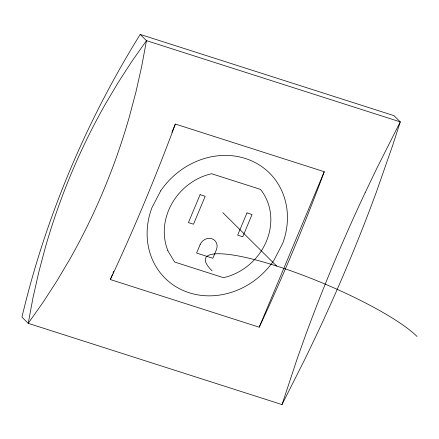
<?xml version="1.0" encoding="UTF-8"?>
<svg xmlns="http://www.w3.org/2000/svg" width="439" height="439" viewBox="0 0 439 439"><rect width="100%" height="100%" fill="white"/><g stroke="black" fill="none" stroke-linecap="round" stroke-linejoin="round"><path stroke-width="0.66" d="M282.014 404.582L305.769 357.439L317.079 333.783A639.195 219.017 -63.3 0 0 376.432 191.892L392.773 145.095L400.269 121.883L394.002 115.666L140.206 34.418A898.139 800.873 -45.2 0 0 21.95 317.117L28.217 323.334L282.014 404.582L297.422 358.026L305.807 334.573A634.454 217.393 -63.3 0 1 365.155 192.683M175.353 124.05L172.757 131.091A898.139 370.055 -72.2 0 1 113.405 272.981L110.315 279.533L259.208 327.198L262.297 320.646A898.139 370.055 -72.2 0 0 321.65 178.755L324.251 171.715L175.353 124.05L171.918 132.265M110.315 279.533L112.428 274.479M112.96 273.212L113.75 271.318M259.208 327.198L324.251 171.715M365.16 192.688L376.481 169.026L400.269 121.883L146.472 40.635L140.206 34.418M167.747 250.653L174.656 262.05L223.484 277.684A56.269 50.178 -45.2 0 0 260.431 189.363L211.603 173.734A56.269 50.178 -45.2 0 0 167.934 250.713M222.782 212.613L276.619 266.029A118.096 22.131 22.7 0 1 417.05 336.483M212.081 270.868A118.096 22.131 22.7 0 1 276.619 266.029M146.472 40.635L141.671 66.503L135.931 92.02L129.253 117.164A634.454 585.686 85.4 0 1 69.9 259.054L56.867 281.015L42.973 302.449L28.217 323.334L33.051 297.483L38.824 271.982L45.524 246.85A639.195 590.065 85.4 0 1 104.877 104.959L117.882 82.982L131.749 61.537L146.472 40.635M200.102 194.68L188.424 222.6L193.5 224.225L205.178 196.304L200.102 194.68M200.146 244.578L196.595 253.062L212.838 258.264L216.389 249.78A9.356 8.346 -45.2 0 0 211.812 238.701A9.356 8.346 -45.2 0 0 200.146 244.578M246.976 212.893L237.664 235.156L242.74 236.78L252.052 214.517L246.976 212.893M160.636 190.932L151.85 207.916A74.092 66.064 -45.2 0 0 183.634 290.689A74.092 66.064 -45.2 0 0 273.931 260.322L282.711 243.332A74.092 66.064 -45.2 0 0 250.932 160.564A74.092 66.064 -45.2 0 0 160.636 190.932"/></g></svg>
